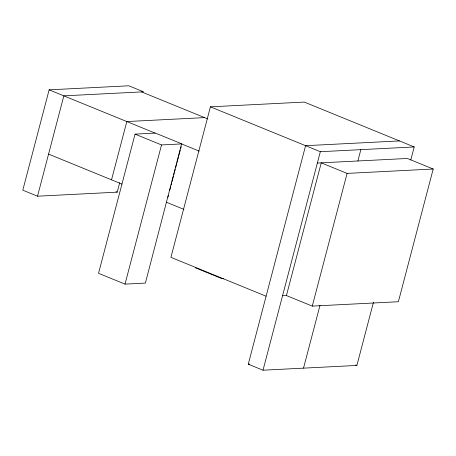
<?xml version="1.0" encoding="UTF-8"?>
<svg xmlns="http://www.w3.org/2000/svg" width="456" height="456" viewBox="0 0 456 456"><rect width="100%" height="100%" fill="white"/><g stroke="black" fill="none" stroke-linecap="round" stroke-linejoin="round"><path stroke-width="0.68" d="M37.523 196.2L63.846 95.851L143.543 91.81L128.82 85.796L49.123 89.843L22.8 190.186L37.523 196.2L117.22 192.153L119.711 182.651M111.526 179.824L126.808 121.558L204.567 117.614M135.05 134.127L161.527 144.94L181.904 143.902L155.428 133.095L135.05 134.127L98.536 273.315L125.012 284.122L145.39 283.09L181.585 143.919L199.209 151.113M125.012 284.122L161.527 144.94M167.876 197.368L168.418 195.31M169.672 190.517L170.755 186.401M171.114 185.033L171.65 182.976M172.015 181.602L173.451 176.119M173.81 174.751L174.352 172.693M174.711 171.319L175.246 169.267M175.611 167.893L176.689 163.784M177.048 162.41L178.484 156.927M178.843 155.559L180.285 150.07M180.644 148.702L181.186 146.644M410.782 159.999L414.208 146.946L304.289 102.07L210.415 106.835L170.926 257.349L266.104 296.206M373.47 302.225L356.888 365.438L263.015 370.204L248.269 364.184L305.588 145.692L399.467 140.927M263.015 370.204L320.334 151.711L414.208 146.946M286.425 295.556L321.241 162.843L347.09 173.394L433.2 169.022L398.384 301.735L312.269 306.107L286.425 295.556L282.543 295.75M312.269 306.107L347.09 173.394M303.525 368.146L320.009 305.309M357.874 160.979L360.844 149.653M317.365 163.037L407.356 158.471L433.2 169.022M223.81 278.439L221.679 278.548L195.202 267.74M248.269 364.184L249.694 364.11M210.415 106.835L320.334 151.711M141.605 91.907L207.839 118.948M49.123 89.843L155.108 133.112M48.564 154.117L122.054 184.121M166.297 202.185L183.922 209.378M115.938 191.634L117.22 192.153M355.606 364.914L356.888 365.438"/></g></svg>
